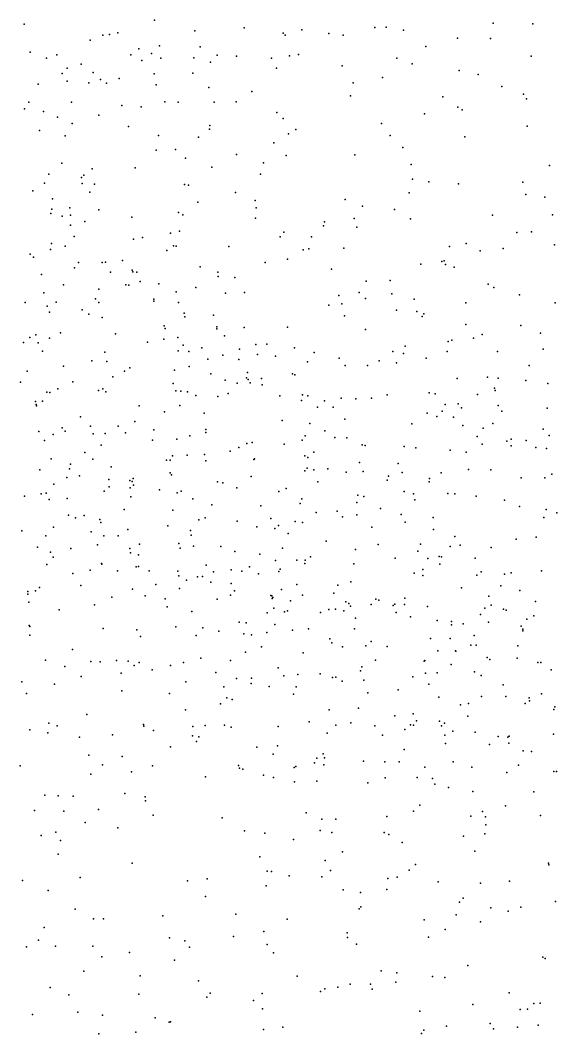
# Model space of a CAD drawing. Header units: metres. Extents: x -25 to 25, y -27.7 to 27.8.
# Drawn here: x -6.157 to -4.744, y -13.394 to -10.722 of the extents above; entities that cross this region are included whole.
import ezdxf

# ---------------------------------------------------------------- set-up
doc = ezdxf.new("R2010")
doc.units = ezdxf.units.M

msp = doc.modelspace()

# ---------------------------------------------------------------- linework, layer by layer
for p in [(-6.1467, -10.733, 16.9153), (-5.8032, -10.7224, 15.8099), (-4.9115, -10.7296, -11.8086), (-4.8069, -10.7319, 4.8452), (-5.9394, -10.7617, -5.7865), (-5.922, -10.76, 17.0892), (-5.9001, -10.7556, -6.2622), (-5.6968, -10.7506, 16.333), (-5.5666, -10.742, 4.1922), (-5.4639, -10.7563, 16.593), (-5.4594, -10.7621, -11.7711), (-5.4151, -10.7479, 17.2329), (-5.3438, -10.7576, 4.2248), (-5.3061, -10.7613, 17.0891), (-5.2228, -10.7414, 16.7558), (-5.1933, -10.7403, 16.9805), (-5.1472, -10.7488, 2.9581), (-5.9723, -10.7748, 15.5558), (-5.7899, -10.7894, 16.0992), (-5.0048, -10.7699, 15.2936), (-4.9184, -10.7706, 4.6689), (-6.1304, -10.8066, 9.238), (-6.0604, -10.8137, -5.6074), (-5.8651, -10.8133, 16.7524), (-5.8444, -10.7981, 1.6262), (-5.8109, -10.8098, 16.5383), (-5.6829, -10.7928, 15.0034), (-5.638, -10.8141, 16.708), (-5.5873, -10.8169, -4.3689), (-5.4472, -10.8158, 16.8332), (-5.4241, -10.8129, 17.0039), (-5.0881, -10.7918, -11.7921), (-4.8113, -10.8173, -4.1933), (-6.0875, -10.822, 16.6769), (-5.9959, -10.8384, 15.7465), (-5.8368, -10.8285, 16.2917), (-5.7866, -10.8227, 16.9078), (-5.6994, -10.8211, -11.7105), (-5.6559, -10.8326, 17.0001), (-5.4953, -10.822, -7.4143), (-5.3085, -10.8426, -4.2663), (-5.1651, -10.8224, -7.6935), (-5.1241, -10.837, 4.2847), (-6.0466, -10.8628, 16.5041), (-6.0334, -10.8486, -6.6019), (-5.9643, -10.8602, 1.5494), (-5.8043, -10.8632, 1.7957), (-5.7024, -10.862, 2.0498), (-5.4818, -10.8487, 2.6832), (-5.0008, -10.8552, 4.3906), (-4.9506, -10.8657, 3.0217), (-6.1096, -10.8904, 1.4693), (-6.0329, -10.883, 9.5145), (-5.9759, -10.8876, 16.3456), (-5.9454, -10.8782, 15.9663), (-5.9293, -10.8884, 4.1349), (-5.8964, -10.8758, -6.4589), (-5.7984, -10.8928, -5.883), (-5.2801, -10.8873, 2.8599), (-5.2022, -10.8735, 15.2931), (-4.8885, -10.8967, -7.9728), (-5.6599, -10.8995, 2.2863), (-5.5472, -10.9105, 4.0922), (-5.2867, -10.9212, -7.5925), (-5.0435, -10.924, 15.4838), (-4.8311, -10.9169, -11.9049), (-6.134, -10.9384, -6.7886), (-6.0213, -10.9383, 16.2059), (-5.8893, -10.9468, 9.5014), (-5.8383, -10.9503, 1.995), (-5.7759, -10.9378, -4.4691), (-5.7408, -10.9384, -6.0242), (-5.6464, -10.9381, 15.1478), (-5.5877, -10.9378, 2.5241), (-5.0046, -10.951, -7.8688), (-4.8233, -10.9299, 15.5904), (-6.1459, -10.9562, 15.824), (-6.0952, -10.9626, 1.6996), (-6.0583, -10.978, -7.2283), (-5.9498, -10.9727, 9.3077), (-5.4812, -10.9651, -11.7), (-5.092, -10.9689, -4.1643), (-4.9929, -10.9588, -11.8434), (-6.02, -10.9949, -4.498), (-5.8714, -11.0026, -11.5407), (-5.6573, -11.0001, -7.3668), (-5.4639, -10.9813, 15.3499), (-5.2051, -10.9945, 15.5202), (-4.8212, -11.0014, 3.079), (-6.1064, -11.0128, 15.2066), (-6.0386, -11.0273, -11.4462), (-5.7929, -11.0264, 2.1652), (-5.6874, -11.0304, -6.2071), (-5.6587, -11.009, -11.626), (-5.4504, -11.0214, 4.0346), (-5.4306, -11.0103, -4.3631), (-5.1822, -11.0261, 4.1413), (-4.9862, -11.0297, 15.6328), (-5.4889, -11.0453, -7.4313), (-5.1494, -11.0579, -7.6997), (-5.7983, -11.0644, 4.0442), (-5.7478, -11.0628, -5.7913), (-5.5872, -11.0764, 15.4043), (-5.4565, -11.0789, 15.5021), (-5.2756, -11.0775, 2.7719), (-6.0469, -11.0992, 1.9862), (-5.8543, -11.1113, 9.2766), (-5.7213, -11.0858, 2.3062), (-5.6522, -11.1098, -6.3733), (-5.516, -11.0979, 2.5659), (-5.1273, -11.1023, 2.8592), (-4.763, -11.1056, -4.0451), (-6.0817, -11.1284, -14.2319), (-5.9954, -11.1365, 9.1785), (-5.9894, -11.1308, 15.1898), (-5.9672, -11.1136, 4.0819), (-5.5243, -11.1283, -11.5997), (-6.0929, -11.1521, 7.3061), (-5.994, -11.1523, -6.841), (-5.9613, -11.1547, -5.4825), (-5.724, -11.1549, -7.3278), (-5.7133, -11.1566, -6.6264), (-5.1234, -11.1408, -11.7688), (-5.081, -11.1485, 15.7144), (-5.0027, -11.1535, 4.2098), (-4.8332, -11.1492, 3.016), (-6.1232, -11.1721, -14.5295), (-5.9733, -11.1751, -7.226), (-5.5898, -11.1764, 3.9716), (-5.1327, -11.1775, -7.5751), (-4.825, -11.1815, 15.7922), (-4.7747, -11.1886, 4.5033), (-6.072, -11.1929, -11.3567), (-6.0259, -11.2171, 9.6942), (-5.689, -11.2019, -11.5313), (-5.5384, -11.1975, -4.4804), (-5.5353, -11.2166, -6.5426), (-5.3006, -11.1945, -7.4174), (-5.2551, -11.2121, 15.7286), (-6.0758, -11.2319, -5.3659), (-6.0734, -11.2205, 2.1297), (-6.0465, -11.2385, 13.2059), (-6.0245, -11.2362, -6.9857), (-5.9497, -11.2216, -4.5958), (-5.8625, -11.2411, -11.4555), (-5.7397, -11.2294, 9.2911), (-5.7286, -11.2352, -4.5774), (-5.5367, -11.244, -5.9949), (-5.2776, -11.2451, -11.6622), (-5.1711, -11.221, -4.2059), (-4.9125, -11.2361, -4.0512), (-4.7551, -11.2349, 8.0083), (-6.0244, -11.2624, 15.291), (-5.9865, -11.2532, -14.1497), (-5.3581, -11.2638, 3.986), (-5.3555, -11.2541, -4.3602), (-5.2704, -11.2675, 2.7412), (-5.1286, -11.2459, 4.105), (-6.0147, -11.2922, 7.3489), (-5.8581, -11.299, 13.349), (-5.8343, -11.2946, 2.4171), (-5.7612, -11.2837, 3.9649), (-5.737, -11.2787, -7.2207), (-5.4722, -11.2935, -7.2289), (-5.4622, -11.2811, -11.5543), (-5.39, -11.293, -6.1724), (-4.8485, -11.2822, -11.9299), (-4.8099, -11.2803, 7.8483), (-6.074, -11.3109, 4.0872), (-6.0381, -11.3176, 13.6223), (-5.7528, -11.3171, 15.5539), (-5.7459, -11.3174, -5.6065), (-5.6075, -11.3183, -6.7894), (-5.3963, -11.3248, -6.6188), (-5.3047, -11.3233, -6.4063), (-5.0258, -11.3187, 15.839), (-4.9826, -11.3109, 4.1988), (-4.8851, -11.324, -7.6105), (-4.7497, -11.3139, -7.7302), (-6.1303, -11.339, 9.078), (-6.1216, -11.3468, 9.7314), (-6.0771, -11.3262, -14.7424), (-5.7708, -11.329, 9.1773), (-5.4532, -11.3519, 15.7495), (-5.4116, -11.3279, 2.7033), (-4.9455, -11.3298, 2.8851), (-6.0138, -11.3752, 7.7229), (-6.0035, -11.361, -13.6233), (-5.9409, -11.3608, -14.6193), (-5.9322, -11.3602, -13.7665), (-5.8876, -11.3556, 15.4856), (-5.6831, -11.3723, -7.0597), (-5.5118, -11.361, 3.9416), (-5.3367, -11.3788, -11.5709), (-5.102, -11.365, 2.8199), (-5.0468, -11.3583, -7.388), (-5.0406, -11.3567, -11.7929), (-5.037, -11.3665, 8.0001), (-5.0137, -11.3731, 7.7368), (-6.1009, -11.3929, 15.3525), (-5.919, -11.3862, 3.9999), (-5.8623, -11.3808, -13.9576), (-5.8605, -11.3858, 7.462), (-5.8498, -11.3859, -14.1823), (-5.6362, -11.3867, 9.251), (-5.6353, -11.3975, 9.4555), (-5.5913, -11.4005, -5.7123), (-6.0425, -11.4195, -4.5747), (-5.9494, -11.4315, 7.304), (-5.8784, -11.4195, 9.6412), (-5.8706, -11.4206, -5.4197), (-5.841, -11.411, -14.4577), (-5.7916, -11.4171, 7.6406), (-5.6941, -11.4271, 3.9383), (-5.2454, -11.4098, 4.0183), (-5.1821, -11.4087, 7.7742), (-4.9246, -11.4179, -4.0295), (-4.9091, -11.4265, -7.4626), (-6.0945, -11.4405, -5.2563), (-5.9584, -11.4568, -13.4248), (-5.8053, -11.4577, 8.9691), (-5.7464, -11.4386, -4.5649), (-5.616, -11.4419, -11.4827), (-5.566, -11.4401, -4.4864), (-5.3177, -11.448, -4.3083), (-5.2645, -11.4403, -6.6821), (-5.2473, -11.4555, 2.7976), (-5.1783, -11.443, -6.4805), (-5.1189, -11.4572, -7.1949), (-4.8422, -11.446, 4.2432), (-6.1439, -11.4663, 4.107), (-6.0859, -11.4756, -13.247), (-6.0618, -11.4656, -11.3483), (-5.9937, -11.4855, 15.522), (-5.9499, -11.4661, -14.9042), (-5.8052, -11.4631, -14.6195), (-5.7396, -11.466, -13.7999), (-5.3443, -11.473, -6.9057), (-5.3096, -11.4702, 15.8414), (-4.9829, -11.4674, -7.2983), (-4.7482, -11.4672, 8.4079), (-6.0794, -11.4914, 12.8616), (-5.9761, -11.4966, 8.9183), (-5.9412, -11.5054, 12.956), (-5.7248, -11.4946, 2.7001), (-5.7228, -11.5041, 15.7244), (-5.6474, -11.4999, -5.5628), (-5.3029, -11.5016, 7.9165), (-5.1655, -11.4867, -5.9809), (-5.1123, -11.4903, 15.8735), (-5.0983, -11.5035, -6.1224), (-5.0937, -11.4964, 8.2819), (-5.7774, -11.5281, -14.7722), (-5.7753, -11.5348, -13.484), (-5.639, -11.5308, 8.9072), (-5.6389, -11.5356, -14.159), (-5.5668, -11.5323, 2.7856), (-5.4524, -11.5315, 7.7012), (-5.2474, -11.5377, -11.5556), (-4.983, -11.5241, 2.8722), (-4.8381, -11.5265, -11.872), (-6.1316, -11.5588, 9.0401), (-6.1159, -11.5517, -15.1449), (-6.0796, -11.5606, 9.7023), (-6.051, -11.546, 2.4973), (-5.9058, -11.5492, -4.5659), (-5.7781, -11.5627, 7.7875), (-5.7413, -11.5587, -11.4396), (-5.6186, -11.5544, 7.8071), (-5.0204, -11.5659, -6.312), (-4.9634, -11.5606, 8.5318), (-4.9405, -11.5505, 7.7172), (-4.7867, -11.5469, 3.9914), (-6.148, -11.5713, 13.4638), (-6.1099, -11.5723, -13.0697), (-5.8213, -11.5707, -14.9282), (-5.7277, -11.5784, 3.9576), (-5.6781, -11.5855, 13.0148), (-5.579, -11.589, -14.2935), (-5.536, -11.5768, -14.007), (-5.5074, -11.5765, 15.8587), (-5.4348, -11.5859, -5.6312), (-5.1431, -11.5818, -5.82), (-5.0299, -11.5691, -11.723), (-4.7798, -11.5895, -7.4025), (-6.0981, -11.5945, 8.8929), (-5.9336, -11.5972, 8.731), (-5.7412, -11.5934, -4.5064), (-5.7127, -11.595, 8.7307), (-5.6625, -11.616, 15.821), (-5.6231, -11.6054, -13.5121), (-5.5808, -11.6168, 13.1576), (-5.5321, -11.603, -13.6737), (-5.4843, -11.6074, -13.8361), (-5.3826, -11.5983, 8.0572), (-5.3164, -11.6131, 8.3703), (-5.2111, -11.6196, 15.8995), (-5.1755, -11.595, 8.4953), (-5.1477, -11.601, -6.7472), (-5.0876, -11.6133, 8.6225), (-5.032, -11.5953, -7.1012), (-4.8998, -11.5952, -4.0264), (-6.0425, -11.6339, 7.0719), (-5.9678, -11.6203, 12.7544), (-5.9283, -11.6218, -15.1055), (-5.8682, -11.6387, -5.3058), (-5.7504, -11.6445, 9.5281), (-5.7115, -11.6354, 7.4031), (-5.4005, -11.623, 3.9963), (-5.3013, -11.6319, -4.2059), (-5.2421, -11.6325, 2.9028), (-5.1657, -11.6254, 7.6861), (-4.816, -11.6319, 3.7142), (-6.1382, -11.6476, 7.6231), (-5.9131, -11.6619, -13.1521), (-5.8818, -11.6473, 13.4593), (-5.655, -11.654, 7.9242), (-5.6173, -11.6713, -14.7907), (-5.5606, -11.6647, 8.5084), (-5.558, -11.6505, -11.4316), (-5.5564, -11.6694, -5.4784), (-5.5213, -11.6669, 8.0838), (-5.4398, -11.6546, -14.1085), (-5.4331, -11.6565, 7.5773), (-5.0059, -11.6667, -6.5738), (-4.9265, -11.6632, -6.0048), (-4.8979, -11.666, 15.8813), (-4.8247, -11.6715, 8.6657), (-6.1564, -11.6764, 9.1458), (-6.0577, -11.6936, 2.6473), (-6.0182, -11.6755, 12.5519), (-5.9505, -11.6982, 7.8167), (-5.9392, -11.6941, 2.7484), (-5.7539, -11.6795, 2.8482), (-5.7473, -11.6987, -13.2362), (-5.585, -11.6793, 3.9814), (-5.5514, -11.6777, -14.5864), (-5.5195, -11.6835, 8.2778), (-4.9074, -11.692, -7.117), (-4.9055, -11.6984, 3.8269), (-4.7673, -11.6798, 7.8995), (-6.0984, -11.7259, 9.673), (-6.0864, -11.7022, 13.3817), (-6.0788, -11.7035, 4.1043), (-5.9316, -11.702, -4.4799), (-5.7337, -11.7002, 8.4403), (-5.7166, -11.702, 12.7647), (-5.6942, -11.7114, 8.0839), (-5.6363, -11.7143, -4.4089), (-5.6089, -11.7065, 9.4693), (-5.4729, -11.7127, 13.0057), (-5.4159, -11.7247, -13.6077), (-5.4131, -11.7096, -5.5211), (-5.3996, -11.7119, 2.9552), (-5.3553, -11.7254, 15.9264), (-5.3116, -11.7187, 9.1996), (-5.273, -11.72, 7.6093), (-5.2318, -11.7183, -11.4826), (-5.1907, -11.7094, -5.6326), (-5.0795, -11.704, -11.589), (-5.0639, -11.7066, -6.8974), (-4.9522, -11.7086, -5.8301), (-6.1166, -11.7269, -12.8387), (-6.1149, -11.7355, 8.762), (-6.1136, -11.7384, -11.356), (-5.8435, -11.7388, 12.5789), (-5.7361, -11.7377, 3.9987), (-5.3741, -11.7425, -14.2441), (-5.3325, -11.7418, -13.8387), (-5.0458, -11.7525, 2.9916), (-5.0378, -11.735, 8.8599), (-5.0032, -11.7331, -6.722), (-4.995, -11.7436, 3.9584), (-4.8983, -11.7376, -6.4671), (-4.8887, -11.7527, 3.4065), (-4.7689, -11.7451, -7.2168), (-5.9981, -11.7672, 7.6472), (-5.8551, -11.7795, 15.8195), (-5.7766, -11.7541, -11.4039), (-5.6726, -11.7584, 13.3857), (-5.4668, -11.7771, -13.4352), (-5.3015, -11.7739, -14.0043), (-5.0852, -11.7576, -3.9744), (-5.0595, -11.7664, 7.6897), (-5.0153, -11.7686, 15.9004), (-6.1076, -11.806, 15.6725), (-6.0462, -11.7963, -15.3234), (-6.0385, -11.8057, 8.5288), (-5.9716, -11.7921, -5.1901), (-5.899, -11.7924, 12.4406), (-5.8046, -11.8017, 8.2349), (-5.6682, -11.8012, 15.8979), (-5.394, -11.7855, 4.058), (-5.3542, -11.8049, -14.4623), (-5.1253, -11.7864, 17.8503), (-4.9913, -11.7908, 17.5987), (-4.9377, -11.7972, 3.6094), (-4.9123, -11.7854, 17.7426), (-4.7795, -11.8001, 17.635), (-6.0931, -11.8303, 9.0237), (-6.0697, -11.8145, 6.9772), (-5.9643, -11.812, 13.3763), (-5.9329, -11.8116, 9.5227), (-5.8794, -11.8097, -12.9893), (-5.8081, -11.829, 2.9405), (-5.7443, -11.8267, -13.1007), (-5.71, -11.8177, -15.1129), (-5.6678, -11.8089, 7.31), (-5.4145, -11.8289, 17.75), (-5.4064, -11.8176, -14.6905), (-5.3286, -11.8223, 17.9741), (-5.2962, -11.8233, -5.4915), (-4.9531, -11.8198, 7.8285), (-4.8753, -11.8314, -6.6468), (-4.8641, -11.8263, -6.9149), (-4.824, -11.8298, -11.7482), (-4.7638, -11.8169, -4.14), (-5.9435, -11.842, 12.279), (-5.6038, -11.858, 17.9232), (-5.5812, -11.8484, 17.7538), (-5.5599, -11.8379, 3.0174), (-5.5462, -11.8354, 4.054), (-5.4612, -11.84, -4.2043), (-5.2566, -11.8414, 15.9657), (-5.2486, -11.8436, -14.2396), (-5.1453, -11.8462, 17.4793), (-5.1151, -11.8491, -5.5575), (-5.0248, -11.8554, 18.1672), (-4.9398, -11.8394, -3.9792), (-4.8638, -11.8444, 8.9218), (-4.7984, -11.8483, 18.0641), (-4.7708, -11.8515, -6.0146), (-6.075, -11.8781, 9.2074), (-5.9862, -11.8618, -12.7469), (-5.9653, -11.8792, 2.884), (-5.7713, -11.882, 17.8739), (-5.762, -11.8816, 4.0714), (-5.7561, -11.8708, 17.6613), (-5.7171, -11.8688, 9.4422), (-5.6713, -11.8665, -5.3166), (-5.6675, -11.8839, 17.5121), (-5.5418, -11.8801, -15.0348), (-5.5398, -11.8786, 9.3966), (-5.4069, -11.8708, -14.842), (-5.399, -11.875, 18.1598), (-5.3833, -11.8609, 9.3603), (-4.9825, -11.8605, 3.1994), (-6.1048, -11.9077, -12.3692), (-6.0273, -11.9049, -12.5166), (-6.0246, -11.8925, 15.7762), (-5.9172, -11.8998, 4.0967), (-5.4075, -11.9096, 15.9903), (-5.4009, -11.9027, -13.364), (-5.3833, -11.9074, 3.0952), (-5.3469, -11.9048, -11.3475), (-5.2986, -11.9131, -4.0051), (-5.2632, -11.8878, -14.587), (-5.2539, -11.9119, -13.6254), (-5.1618, -11.891, 9.2136), (-4.976, -11.9068, -5.6085), (-4.9169, -11.9073, 15.8785), (-6.0338, -11.9276, 17.6731), (-6.001, -11.9234, 17.5137), (-5.9234, -11.9331, 8.3961), (-5.8682, -11.935, 18.0297), (-5.8618, -11.9381, -15.3202), (-5.8592, -11.9305, -12.81), (-5.7622, -11.9149, 17.3678), (-5.7587, -11.9205, 8.0806), (-5.6374, -11.9392, 12.5068), (-5.5483, -11.9249, 17.3694), (-5.3731, -11.9388, 17.3428), (-5.1903, -11.9347, 17.3193), (-5.187, -11.9236, -14.4285), (-5.151, -11.9142, 18.2982), (-5.08, -11.9388, 15.9287), (-5.0788, -11.9301, -11.4721), (-5.0483, -11.9156, 3.8227), (-4.8376, -11.9287, 8.1256), (-4.7753, -11.9281, 18.1992), (-4.7567, -11.9186, -6.7614), (-6.0683, -11.945, 11.981), (-5.9357, -11.9639, 9.2916), (-5.9226, -11.9517, -12.626), (-5.867, -11.9546, 17.2381), (-5.8586, -11.9475, 7.6437), (-5.7901, -11.9602, -11.3556), (-5.7328, -11.9637, 3.0699), (-5.6228, -11.9416, 7.2308), (-5.5862, -11.955, 13.3765), (-5.476, -11.9644, 18.3622), (-5.4561, -11.9566, 7.3793), (-5.1458, -11.9643, -13.843), (-6.1456, -11.9769, 4.0717), (-6.1012, -11.9709, 17.2581), (-6.0881, -11.9684, -5.0885), (-6.0806, -11.9859, 17.9878), (-6.0335, -11.9828, 8.6697), (-5.8651, -11.9789, 18.2425), (-5.7438, -11.9683, 7.9172), (-5.7019, -11.9834, 17.1263), (-5.4147, -11.9841, -4.0812), (-5.2705, -11.9931, 9.2893), (-5.2678, -11.9737, 7.4957), (-5.2517, -11.978, -5.4201), (-5.121, -11.9708, -14.1774), (-5.1173, -11.9862, 18.4305), (-5.031, -11.9694, 3.3708), (-5.0122, -11.9704, -3.8183), (-4.9562, -11.977, 7.9734), (-4.8814, -11.987, 9.0805), (-5.8831, -12.012, -12.4096), (-5.7551, -12.0134, -12.5479), (-5.6524, -12, -15.2317), (-5.5227, -12.0018, 4.1357), (-5.4195, -11.996, -15.0636), (-5.3776, -12.0195, 12.9748), (-5.3224, -12.0166, 17.1802), (-5.2076, -12.0096, -14.8431), (-4.8422, -12.004, -4.0124), (-4.7719, -12.0122, 8.3536), (-6.0298, -12.0272, 16.9282), (-6.0111, -12.0342, -11.4562), (-5.988, -12.0279, 12.0948), (-5.9468, -12.0382, 7.424), (-5.9448, -12.0459, -12.2282), (-5.6867, -12.0387, -5.211), (-5.6693, -12.034, 18.4944), (-5.5854, -12.0424, -12.6593), (-5.4969, -12.0356, 12.6422), (-5.4326, -12.0433, 9.3156), (-5.4134, -12.0464, -11.2709), (-5.308, -12.031, -13.3445), (-5.2698, -12.0263, 3.1872), (-5.1539, -12.0253, 7.658), (-5.1425, -12.0451, 9.2128), (-5.0693, -12.0332, -14.4475), (-4.7773, -12.0327, 18.4251), (-4.7438, -12.0208, -5.8485), (-6.1521, -12.068, 16.83), (-6.0687, -12.0587, 18.2674), (-5.9701, -12.0708, 8.8765), (-5.8736, -12.0647, 15.9099), (-5.7683, -12.0548, 9.2906), (-5.7084, -12.0674, 16.0006), (-5.5337, -12.058, -12.8743), (-5.486, -12.0622, 7.2671), (-5.4766, -12.054, 18.5332), (-5.2304, -12.0587, 4.0347), (-5.0686, -12.0646, -14.6929), (-6.0892, -12.0814, 13.1086), (-5.9366, -12.0809, 4.0905), (-5.8987, -12.0813, 8.4988), (-5.7063, -12.0792, 12.4347), (-5.451, -12.0751, -13.0649), (-5.3506, -12.0951, -3.9759), (-5.0118, -12.0831, 18.5642), (-4.8503, -12.0901, 18.5485), (-4.7979, -12.0851, -11.8616), (-6.1114, -12.1114, 11.8552), (-6.0767, -12.1245, -5.0026), (-6.0231, -12.1146, 16.6724), (-5.9534, -12.1052, -12.0857), (-5.8684, -12.1148, 12.2633), (-5.8666, -12.1257, -4.4564), (-5.8424, -12.103, 9.0609), (-5.7389, -12.1012, 3.1609), (-5.7353, -12.1135, -15.3435), (-5.7004, -12.1081, -12.3034), (-5.628, -12.1094, 13.4453), (-5.5913, -12.123, 9.2797), (-5.4657, -12.1139, -4.1699), (-5.2738, -12.1169, 17.0552), (-5.214, -12.1038, 18.595), (-5.1095, -12.1218, 3.6508), (-5.1024, -12.1029, 15.9409), (-5.0248, -12.1094, -11.5923), (-4.998, -12.1058, -14.2977), (-4.9166, -12.1118, -11.7571), (-6.0696, -12.1379, 18.4055), (-5.943, -12.1539, -15.4108), (-5.8451, -12.1315, 6.8258), (-5.526, -12.1295, 16.8249), (-5.4842, -12.1461, 4.1754), (-5.4283, -12.1455, 16.0544), (-5.4068, -12.1539, 18.6542), (-5.4065, -12.1456, 13.2961), (-5.392, -12.137, -12.8714), (-5.1693, -12.14, 3.8475), (-5.0832, -12.1406, -14.9286), (-5.0533, -12.1357, -13.7013), (-5.0472, -12.1367, -5.4692), (-4.9586, -12.1402, -14.539), (-6.0868, -12.1569, 3.9994), (-6.0182, -12.1805, -11.5908), (-5.9724, -12.1716, 6.9856), (-5.9422, -12.1564, 13.2614), (-5.9003, -12.1739, 8.7339), (-5.8512, -12.1633, 16.5679), (-5.845, -12.162, -11.4074), (-5.8169, -12.1735, -12.0504), (-5.7418, -12.1741, -5.0546), (-5.667, -12.1588, -11.2805), (-5.6473, -12.1763, 6.8343), (-5.6016, -12.1712, 7.9495), (-5.5732, -12.1746, -4.355), (-5.5525, -12.1627, 3.2447), (-5.4753, -12.1751, 12.7419), (-5.472, -12.1689, -12.3736), (-5.2777, -12.1553, 3.2942), (-5.1188, -12.1798, -11.4786), (-5.0962, -12.1701, -13.4437), (-5.0512, -12.1562, 7.9776), (-4.9429, -12.1762, 8.2343), (-4.8635, -12.179, -13.3959), (-4.7842, -12.1737, -13.2254), (-5.7389, -12.1871, -4.6689), (-5.7191, -12.1985, 8.3145), (-5.69, -12.1892, 18.6764), (-5.6767, -12.1886, -12.1132), (-5.6548, -12.2038, 16.5285), (-5.601, -12.2069, 12.5887), (-5.5295, -12.1818, 7.0625), (-5.2857, -12.2022, -12.6915), (-5.0965, -12.1857, -3.6987), (-4.9542, -12.1846, -13.8131), (-4.8815, -12.1825, -4.1601), (-6.1369, -12.2277, 15.8048), (-6.1164, -12.2264, -4.8741), (-6.1059, -12.2177, 12.9506), (-5.997, -12.2119, -4.5702), (-5.8607, -12.2216, -11.614), (-5.7999, -12.2097, 4.0954), (-5.7377, -12.2201, -11.904), (-5.5924, -12.2263, 8.1086), (-5.4682, -12.2225, -15.2908), (-5.4286, -12.2093, 7.1948), (-5.3304, -12.2327, -4.212), (-5.3201, -12.2114, 7.4169), (-4.9942, -12.2182, 9.0711), (-4.891, -12.2127, 18.7288), (-4.841, -12.2258, 8.4569), (-6.1363, -12.2352, 16.4348), (-6.1343, -12.256, 3.0313), (-5.9157, -12.2427, 7.2856), (-5.8278, -12.2391, 8.5623), (-5.7747, -12.2476, 13.3666), (-5.6383, -12.248, -15.3604), (-5.6028, -12.238, 7.6076), (-5.497, -12.2388, -11.1801), (-5.4937, -12.2394, -4.9817), (-5.4935, -12.2467, 7.7333), (-5.4919, -12.2439, -5.1483), (-5.4449, -12.2523, 13.0943), (-5.4135, -12.2378, 16.6891), (-5.2996, -12.2552, 16.0427), (-5.2915, -12.2599, 16.8087), (-5.2206, -12.2479, -15.1958), (-5.2125, -12.2512, -3.8357), (-5.1442, -12.2457, -13.0421), (-4.9224, -12.2401, -14.7618), (-4.8, -12.254, 17.0525), (-6.0544, -12.2761, 11.9579), (-5.9609, -12.2628, 18.6385), (-5.7699, -12.2686, 12.4151), (-5.7048, -12.2803, -11.6578), (-5.5063, -12.2846, 3.3415), (-5.4888, -12.2719, 9.1928), (-5.4605, -12.2818, 7.4729), (-5.4527, -12.2786, 7.9567), (-5.3659, -12.2835, 4.0622), (-5.3444, -12.2758, -11.1606), (-5.3264, -12.2742, -4.7927), (-5.3048, -12.2786, 7.8626), (-5.2869, -12.2669, -4.6259), (-5.2324, -12.2624, 9.1683), (-5.1744, -12.2645, 3.5241), (-5.1702, -12.2615, -4.3314), (-5.1669, -12.283, -4.1482), (-5.1443, -12.2619, 18.784), (-5.0845, -12.2675, -11.6688), (-4.933, -12.2723, 15.8551), (-4.9161, -12.2636, -4.7168), (-4.8836, -12.2742, -3.6308), (-4.8767, -12.2774, -12.9067), (-5.5797, -12.3088, 12.7226), (-5.5613, -12.311, 6.6303), (-5.2737, -12.2987, -12.3878), (-5.1288, -12.2945, 8.1157), (-5.0583, -12.3045, -12.8872), (-5.0205, -12.3068, -4.0763), (-4.9902, -12.3134, 8.323), (-4.9448, -12.2883, -5.5552), (-4.9233, -12.3087, -3.4771), (-4.8222, -12.3008, 8.8333), (-4.8042, -12.2919, 8.6066), (-6.1335, -12.3173, 3.9299), (-6.1317, -12.3205, 12.8321), (-5.9384, -12.3252, 16.2536), (-5.8497, -12.3287, 6.8536), (-5.7473, -12.3211, 7.3403), (-5.6756, -12.3239, -11.4928), (-5.6336, -12.3325, 16.0943), (-5.568, -12.3392, 8.2635), (-5.5072, -12.336, 13.2563), (-5.4859, -12.315, -12.0189), (-5.4396, -12.3295, 6.8928), (-5.3976, -12.3263, 16.523), (-5.2762, -12.3261, -5.3253), (-5.0205, -12.3161, -15.0841), (-4.8375, -12.3196, -12.0053), (-4.8328, -12.3321, -14.2965), (-4.8326, -12.3273, -14.4764), (-6.1316, -12.3433, 18.5919), (-5.8404, -12.3468, 16.047), (-5.6933, -12.3437, 8.4442), (-5.5474, -12.342, 12.9071), (-5.3411, -12.3525, 6.5059), (-5.3363, -12.3633, -12.165), (-5.2323, -12.3594, -4.9384), (-5.0759, -12.3522, -4.8078), (-5.0244, -12.3521, 6.1887), (-4.9611, -12.3441, 8.9366), (-6.0192, -12.3808, 12.0834), (-5.5632, -12.3883, 13.1053), (-5.5216, -12.3741, -11.7394), (-5.4112, -12.3897, 8.1806), (-5.308, -12.374, 6.6576), (-5.2465, -12.3716, -15.3119), (-5.19, -12.3727, 6.3557), (-5.0565, -12.3846, 18.9267), (-5.01, -12.3848, 16.9249), (-5.0093, -12.3849, -3.923), (-4.97, -12.3693, -12.7574), (-4.9557, -12.3691, 6.0404), (-4.8466, -12.3711, 6.3383), (-6.0899, -12.4089, -15.4316), (-5.9705, -12.4127, 12.948), (-5.946, -12.4133, 3.2654), (-5.9028, -12.4101, 12.3286), (-5.8729, -12.4113, 7.058), (-5.8438, -12.415, 13.1389), (-5.7271, -12.4154, 13.263), (-5.6808, -12.4034, 12.6242), (-5.6032, -12.4096, 8.9915), (-5.2212, -12.409, 3.7441), (-5.0931, -12.412, -12.5208), (-5.0912, -12.4098, 15.9231), (-5.022, -12.4202, 8.4332), (-4.9269, -12.402, -3.7871), (-4.92, -12.4075, 8.5906), (-4.8482, -12.404, -14.8739), (-4.7933, -12.4155, -14.6847), (-4.7856, -12.4152, -3.3256), (-6.0394, -12.4253, 15.8885), (-5.8908, -12.4432, 3.9628), (-5.8566, -12.4233, 18.8022), (-5.8093, -12.4347, 12.4977), (-5.7609, -12.4231, 3.3655), (-5.6416, -12.4417, 12.8294), (-5.477, -12.4294, 18.875), (-5.426, -12.4471, 4.0161), (-5.3667, -12.4448, -15.3793), (-5.2606, -12.4375, 8.2451), (-5.2569, -12.4268, 3.9), (-5.0898, -12.4433, 6.577), (-5.0584, -12.4425, -15.216), (-4.9607, -12.44, -3.2542), (-4.7587, -12.4342, -5.0402), (-6.1525, -12.4659, -2.3595), (-6.0667, -12.472, 3.912), (-5.9962, -12.4517, -2.3585), (-5.7204, -12.4665, 3.9918), (-5.5869, -12.4577, -11.379), (-5.5487, -12.4701, 3.4371), (-5.5474, -12.4568, 16.1358), (-5.4629, -12.4504, -11.0459), (-5.3346, -12.4546, -11.9389), (-5.3251, -12.4535, 16.047), (-5.3087, -12.4647, 18.9371), (-5.252, -12.4616, 3.5637), (-5.1231, -12.4527, -12.3637), (-5.0809, -12.4719, -5.0436), (-4.9424, -12.4496, 19.0472), (-4.8846, -12.4741, -12.5936), (-6.1401, -12.4967, 18.6986), (-5.8895, -12.4902, -2.1764), (-5.7634, -12.4966, 6.7819), (-5.6207, -12.4795, 8.5018), (-5.501, -12.478, 6.3785), (-5.4373, -12.4984, -11.5156), (-5.4298, -12.4791, 9.0936), (-5.2415, -12.4955, -11.7094), (-5.1616, -12.4871, -12.1929), (-4.7839, -12.498, 15.6128), (-5.6292, -12.524, -15.4205), (-5.6125, -12.5081, 6.5478), (-5.5983, -12.5127, 7.0275), (-5.054, -12.5063, -5.547), (-4.9971, -12.5267, -3.0011), (-4.9765, -12.5232, -12.4777), (-4.9422, -12.5051, 6.5786), (-4.8778, -12.5048, -3.6584), (-4.827, -12.5232, -5.7987), (-4.8166, -12.5087, -2.8804), (-4.8159, -12.5166, 19.193), (-5.9809, -12.552, -15.4146), (-5.7216, -12.5397, -2.3641), (-5.3435, -12.54, -11.3764), (-5.2662, -12.5356, 9.058), (-5.1223, -12.5502, 8.8785), (-4.7517, -12.5388, -3.1691), (-4.7487, -12.5316, -14.7936), (-6.0813, -12.5754, 3.2743), (-5.8324, -12.5787, 12.5856), (-5.6699, -12.5808, -2.5045), (-5.6189, -12.5807, 8.8126), (-5.3954, -12.5712, 6.9134), (-5.3257, -12.5801, 3.8683), (-5.2861, -12.5739, 3.6983), (-5.1698, -12.5558, 5.9976), (-5.1287, -12.5791, -5.3032), (-5.1214, -12.5802, 8.7181), (-5.1129, -12.5686, 16.6556), (-5.0529, -12.5695, -5.1619), (-5.0392, -12.5748, 16.7944), (-4.978, -12.5566, -2.7677), (-6.1314, -12.5922, 12.6751), (-6.0841, -12.6005, 11.8498), (-6.0595, -12.5822, -1.9104), (-5.9139, -12.6057, 3.4036), (-5.8312, -12.5833, -2.05), (-5.8057, -12.5944, -2.6275), (-5.702, -12.5836, -2.1547), (-5.6015, -12.5857, 8.6343), (-5.4771, -12.584, 3.9598), (-5.3484, -12.6016, -11.1744), (-5.2232, -12.5818, -3.1981), (-5.2025, -12.6065, -15.3769), (-5.1435, -12.5918, 19.1402), (-5.0475, -12.5823, -12.0026), (-5.0382, -12.6065, -3.6331), (-5.0171, -12.5959, -12.3099), (-4.9587, -12.599, -5.6934), (-4.7522, -12.6042, -2.6851), (-6.0006, -12.6118, -2.6554), (-5.7032, -12.6088, 6.8969), (-5.6925, -12.6232, 3.9184), (-5.686, -12.6108, 6.6503), (-5.4792, -12.6346, -2.5351), (-5.0364, -12.6282, -15.2885), (-4.9212, -12.631, 16.8805), (-4.8976, -12.6101, 15.6734), (-4.8723, -12.6119, 5.9737), (-4.8703, -12.6276, -12.1777), (-4.8688, -12.6097, -5.1498), (-5.9759, -12.6595, 12.6749), (-5.7614, -12.637, 3.4928), (-5.5334, -12.6383, 6.8162), (-5.4909, -12.6567, -11.1324), (-5.3593, -12.6561, -2.6379), (-5.1459, -12.6447, -2.6014), (-4.8322, -12.6477, -15.0532), (-4.8102, -12.6494, 6.1382), (-6.1566, -12.6875, -2.6149), (-5.9401, -12.6853, 12.3617), (-5.8885, -12.663, -2.7925), (-5.8085, -12.6879, 18.9255), (-5.5822, -12.6868, -2.8411), (-5.3821, -12.6798, 6.7605), (-5.3755, -12.6676, -2.9098), (-5.3573, -12.6851, 8.6613), (-5.3555, -12.6667, -15.4261), (-5.2529, -12.6748, 16.3573), (-5.1963, -12.6773, 6.1812), (-5.1585, -12.677, 6.6039), (-5.0166, -12.6769, 6.2712), (-4.8444, -12.6861, 6.413), (-5.9705, -12.7097, 18.9035), (-5.8633, -12.7035, -15.4124), (-5.5792, -12.694, 6.5591), (-5.5701, -12.6967, -2.1128), (-5.516, -12.7124, 8.8706), (-5.4352, -12.6922, -3.2182), (-5.4305, -12.6893, 6.3553), (-5.0913, -12.6914, -5.6264), (-4.967, -12.6906, -2.5158), (-4.8755, -12.7053, -3.5029), (-4.7517, -12.7024, 19.4227), (-4.7442, -12.7028, -5.2478), (-5.6686, -12.7163, -2.9905), (-5.4894, -12.718, 3.7162), (-5.4345, -12.7299, 19.0836), (-5.3753, -12.7283, 6.5675), (-5.2413, -12.7321, -2.4159), (-5.1952, -12.7194, 19.2537), (-5.1109, -12.7181, 16.5502), (-5.0708, -12.7213, -5.3173), (-5.0646, -12.7362, -3.5008), (-6.0923, -12.765, 11.7661), (-6.0568, -12.7666, 3.805), (-6.0174, -12.7671, -1.6901), (-5.8812, -12.7603, -3.055), (-5.0284, -12.745, 16.7473), (-4.9646, -12.7553, 15.6189), (-4.8045, -12.7559, 15.4263), (-5.8278, -12.7688, -1.8054), (-5.8266, -12.7798, 3.7076), (-5.1043, -12.7912, -2.3684), (-4.8784, -12.7933, -15.1719), (-6.1193, -12.8049, 3.4333), (-6.0423, -12.8074, 12.5448), (-5.9507, -12.8026, 3.6015), (-5.8066, -12.8172, -3.2733), (-5.4039, -12.8117, -2.1309), (-5.1915, -12.8207, 15.7806), (-5.1206, -12.8067, -5.4773), (-4.9696, -12.8202, 19.503), (-4.9393, -12.8081, -5.9029), (-4.7869, -12.8188, -2.3632), (-5.9857, -12.837, 12.1115), (-5.625, -12.8244, -3.3454), (-5.3625, -12.828, -3.3963), (-5.3251, -12.8284, 16.2288), (-4.9313, -12.8219, 16.8482), (-4.9308, -12.8434, -3.4141), (-6.102, -12.8709, 19.1202), (-6.0631, -12.8622, -15.409), (-5.8997, -12.8513, 19.0339), (-5.5664, -12.8591, -15.443), (-5.5128, -12.8653, 15.8947), (-5.3666, -12.8582, 19.2546), (-5.3362, -12.8634, -15.4353), (-5.1981, -12.8634, 19.4032), (-5.1857, -12.8682, -15.3984), (-4.9895, -12.8729, -2.2867), (-4.9331, -12.8671, -5.3426), (-6.0504, -12.8841, -3.0451), (-5.4367, -12.8813, -1.9825), (-5.1507, -12.8895, -5.631), (-6.0572, -12.92, -1.6568), (-5.5259, -12.9273, 19.1967), (-5.3077, -12.9141, -2.066), (-4.9592, -12.9128, -15.2667), (-5.8616, -12.9441, -1.7472), (-5.3537, -12.9373, 15.756), (-5.1156, -12.9475, 15.6013), (-4.7656, -12.9439, -15.0514), (-4.7648, -12.9486, -3.154), (-5.9992, -12.982, 12.4699), (-5.506, -12.9655, 16.0771), (-5.4953, -12.9656, -3.3443), (-5.4486, -12.9776, -15.4442), (-5.3626, -12.9798, 19.3677), (-5.3394, -12.9631, -1.8954), (-5.164, -12.9806, 16.4434), (-5.1326, -12.9625, -5.4906), (-6.1504, -12.9896, 11.5777), (-5.716, -12.9906, 19.1835), (-5.6647, -12.9852, 15.8367), (-5.5088, -13.0035, -1.7796), (-5.1886, -12.9848, -5.8359), (-5.0561, -12.9934, 16.6727), (-4.9442, -12.9966, 19.64), (-4.8681, -12.9912, 15.3314), (-6.0833, -13.0161, 19.5886), (-5.6684, -13.0315, -15.4336), (-5.3063, -13.0143, 16.2678), (-5.2603, -13.0212, -15.4236), (-5.1908, -13.0134, -1.9057), (-5.2598, -13.0592, -3.3336), (-4.9999, -13.0464, -5.4461), (-4.9905, -13.0359, -1.9842), (-4.9177, -13.0617, -15.2193), (-4.838, -13.0604, -3.2489), (-4.7472, -13.0447, -5.4488), (-6.0122, -13.0657, -1.7355), (-5.7812, -13.0829, 19.3134), (-5.5886, -13.0783, 19.3186), (-5.2643, -13.0641, 15.6092), (-5.0086, -13.0799, 15.4238), (-4.8713, -13.0702, -6.0913), (-6.0933, -13.1137, 19.8136), (-5.9638, -13.0912, 11.7405), (-5.9374, -13.0908, -3.4871), (-5.454, -13.0914, 15.6555), (-5.093, -13.093, -3.3303), (-4.9449, -13.0984, 16.929), (-5.7637, -13.1408, 15.917), (-5.595, -13.137, 16.0516), (-5.5148, -13.1245, -15.4315), (-5.2955, -13.1278, -1.7859), (-5.2946, -13.1401, -5.6784), (-5.0813, -13.1389, 19.6504), (-5.038, -13.1185, -6.064), (-6.1399, -13.1646, -1.7797), (-6.1088, -13.1474, 12.4403), (-6.0642, -13.1627, 11.5247), (-5.9657, -13.1625, 19.6143), (-5.7233, -13.1489, -3.403), (-5.7108, -13.1653, -1.8655), (-5.5061, -13.1585, -3.3291), (-5.2715, -13.1577, -5.9593), (-5.9419, -13.1911, 12.3097), (-5.8688, -13.1792, 12.172), (-5.4895, -13.18, 19.4284), (-4.7804, -13.1915, -3.1325), (-4.7738, -13.1956, -15.0245), (-5.7503, -13.2, 15.7118), (-4.9782, -13.2138, -1.8443), (-5.989, -13.229, -1.8825), (-5.8409, -13.2412, 19.5477), (-5.4274, -13.2416, -1.858), (-5.2061, -13.2278, -5.5594), (-5.1648, -13.2327, 15.4314), (-5.0708, -13.2428, -15.2979), (-5.0383, -13.2457, 16.9157), (-6.0775, -13.2716, -15.5614), (-5.6869, -13.2543, 19.4649), (-5.3545, -13.2751, -6.0557), (-5.3203, -13.2711, -15.3929), (-5.288, -13.2631, 16.3699), (-5.2341, -13.2632, -3.291), (-5.1676, -13.2575, 16.5473), (-6.0289, -13.2913, 19.9793), (-5.8444, -13.2895, 11.8515), (-5.6649, -13.2971, 16.0446), (-5.6565, -13.287, -15.4242), (-5.5197, -13.2878, -5.9476), (-5.3663, -13.2826, 15.4979), (-5.2298, -13.2762, 19.6152), (-4.8692, -13.2855, 17.1147), (-5.5424, -13.3056, -5.7528), (-5.5184, -13.328, 19.5309), (-4.9643, -13.3165, 15.2446), (-4.8206, -13.3288, 19.7991), (-4.8045, -13.3138, 15.0553), (-4.7871, -13.3132, -1.9745), (-6.1247, -13.3426, 20.1678), (-6.0049, -13.3367, 12.3295), (-5.9404, -13.345, 11.5489), (-5.8016, -13.3518, 15.8297), (-5.1047, -13.3342, -1.8204), (-4.8399, -13.3301, -6.2749), (-5.7641, -13.3632, 19.6517), (-5.7609, -13.3623, -5.8954), (-5.5157, -13.3827, -3.3148), (-5.4648, -13.3767, -6.1318), (-5.0342, -13.3735, -3.2739), (-4.9188, -13.3663, -15.1201), (-4.9107, -13.381, -5.5061), (-4.8472, -13.376, -3.1984), (-4.7927, -13.3706, 17.2469), (-5.9494, -13.3936, -15.5561), (-5.8522, -13.3893, -2.0085), (-5.1001, -13.3933, -15.2671), (-5.094, -13.3844, 16.9875)]:
    msp.add_point(p)

doc.saveas('drawing.dxf')
